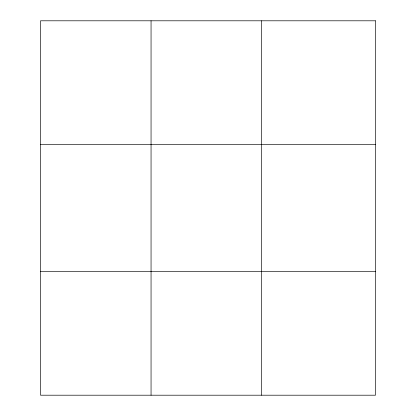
<?xml version="1.0" encoding="UTF-8"?>
<svg xmlns="http://www.w3.org/2000/svg" width="416" height="416" viewBox="0 0 416 416"><rect width="100%" height="100%" fill="white"/><g stroke="black" fill="none" stroke-linecap="round" stroke-linejoin="round"><path stroke-width="0.62" d="M151.055 395.2L151.055 20.8M261.591 395.2L261.591 20.8M40.518 144.352L375.482 144.352M40.518 271.648L375.482 271.648M375.482 20.8L375.482 395.2L40.518 395.2L40.518 20.8L375.482 20.8"/></g></svg>
